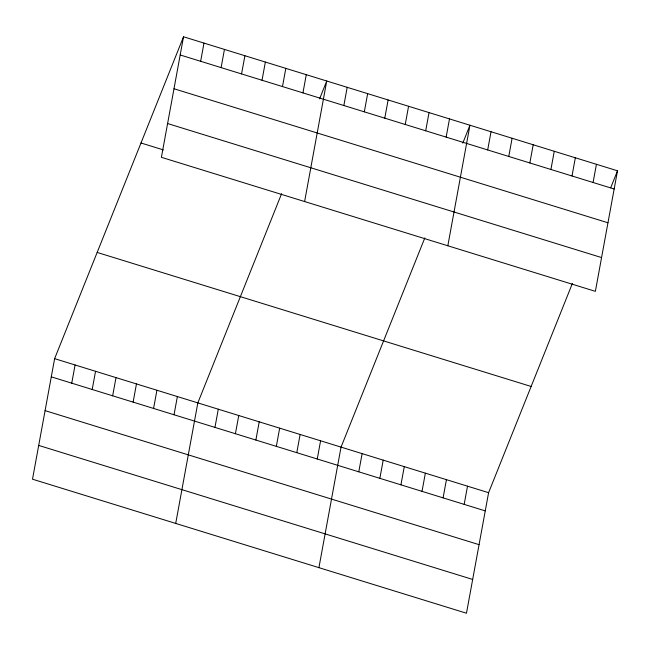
<?xml version="1.0" encoding="UTF-8"?>
<svg xmlns="http://www.w3.org/2000/svg" width="650" height="650" viewBox="0 0 650 650"><rect width="100%" height="100%" fill="white"/><g stroke="black" fill="none" stroke-linecap="round" stroke-linejoin="round"><path stroke-width="0.97" d="M183.528 36.774L161.403 157.316L595.376 291.346L617.5 170.804L183.528 36.774L54.624 358.654L32.5 479.196L466.473 613.226L488.597 492.684L572.382 283.465M71.744 383.175L75.083 364.975M92.203 389.496L95.542 371.296M112.661 395.809L116.001 377.609M133.12 402.131L136.459 383.931M200.647 61.295L203.986 43.095M153.579 408.452L156.918 390.252M221.106 67.608L224.445 49.408M174.037 414.765L177.377 396.565M241.564 73.929L244.904 55.729M175.711 523.429L197.836 402.886L281.621 193.659M262.023 80.251L265.363 62.051M214.955 427.407L218.294 409.207M282.482 86.564L285.821 68.364M235.414 433.721L238.753 415.521M302.941 92.885L306.28 74.685M255.873 440.042L259.212 421.842M304.614 201.541L326.739 81.006L319.589 98.857M276.331 446.363L279.671 428.163M343.858 105.519L347.197 87.319M296.79 452.676L300.129 434.476M364.317 111.841L367.656 93.641M317.249 458.997L320.588 440.798M384.776 118.162L388.115 99.962M318.923 567.653L341.047 447.119L424.832 237.892M405.234 124.475L408.574 106.275M358.784 471.827L362.123 453.627M425.693 130.796L429.032 112.596M379.86 478.335L383.199 460.135M446.152 137.118L449.491 118.918M400.936 484.843L404.276 466.643M447.826 245.773L469.95 125.231L462.8 143.081M422.021 491.359L425.36 473.159M487.687 149.939L491.026 131.739M443.097 497.868L446.436 479.668M508.763 156.455L512.111 138.255M464.173 504.376L467.512 486.176M529.847 162.963L533.187 144.763M550.924 169.471L554.263 151.271M572 175.979L575.339 157.779M593.084 182.496L596.424 164.296M610.707 187.761L617.5 170.804M180.188 54.974L614.161 189.004M173.989 88.749L607.961 222.779M167.602 123.541L601.575 257.571M140.993 142.992L163.312 149.89M97.159 252.436L531.131 386.466M54.624 358.654L488.597 492.684M51.285 376.854L485.257 510.884M45.086 410.629L479.058 544.659M38.699 445.421L472.672 579.451"/></g></svg>
